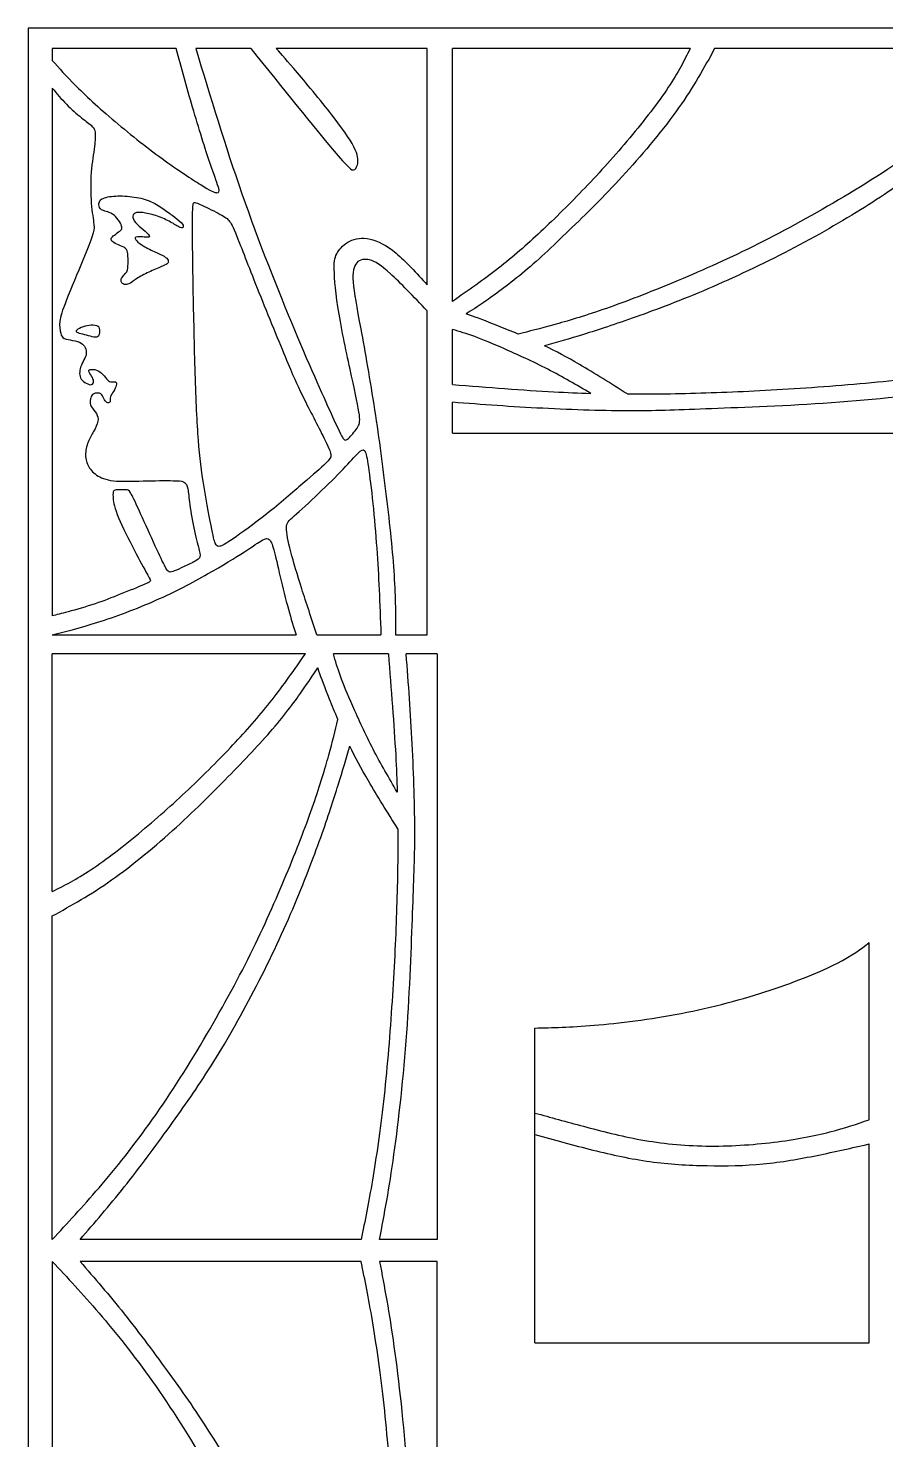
# Model space of a CAD drawing. Extents: x 0 to 80.9, y -7.4 to 60.
# Drawn here: x 43.56 to 53.12, y 20.57 to 36.31 of the extents above; entities that cross this region are included whole.
import ezdxf

# ---------------------------------------------------------------- set-up
doc = ezdxf.new("R2010")
doc.units = 0
doc.header["$MEASUREMENT"] = 0
doc.layers.add('LAYER_1', color=7, linetype='CONTINUOUS')

msp = doc.modelspace()

# ---------------------------------------------------------------- linework, layer by layer
at = {"layer": 'LAYER_1'}
msp.add_lwpolyline([(43.556, 0), (80.924, 0), (80.924, 36.314), (43.556, 36.314), (43.556, 0)], close=True, dxfattribs=at)
for points, knots in [([(45.204, 36.087), (45.204, 36.087), (43.824, 36.087), (43.824, 36.087), (43.824, 36.087), (43.824, 36.087), (43.824, 35.955), (43.824, 35.955)], [0, 0, 0, 0, 0.333333, 0.333333, 0.333333, 0.333333, 1, 1, 1, 1]), ([(43.824, 35.955), (43.899, 35.869), (43.974, 35.783), (44.094, 35.665), (44.094, 35.665), (44.213, 35.547), (44.376, 35.396), (44.558, 35.244), (44.558, 35.244), (44.74, 35.091), (44.941, 34.936), (45.113, 34.813), (45.113, 34.813), (45.286, 34.69), (45.43, 34.598), (45.518, 34.545), (45.518, 34.545), (45.606, 34.493), (45.637, 34.48), (45.658, 34.479), (45.658, 34.479), (45.679, 34.478), (45.689, 34.489), (45.679, 34.531), (45.679, 34.531), (45.668, 34.572), (45.637, 34.646), (45.584, 34.804), (45.584, 34.804), (45.53, 34.961), (45.455, 35.204), (45.388, 35.432), (45.388, 35.432), (45.321, 35.66), (45.263, 35.873), (45.204, 36.087)], [0, 0, 0, 0, 0.1, 0.1, 0.1, 0.1, 0.2, 0.2, 0.2, 0.2, 0.3, 0.3, 0.3, 0.3, 0.4, 0.4, 0.4, 0.4, 0.5, 0.5, 0.5, 0.5, 0.6, 0.6, 0.6, 0.6, 0.7, 0.7, 0.7, 0.7, 0.8, 0.8, 0.8, 0.8, 1, 1, 1, 1]), ([(45.424, 36.087), (45.587, 35.547), (45.75, 35.007), (45.938, 34.468), (45.938, 34.468), (46.126, 33.928), (46.34, 33.389), (46.524, 32.949), (46.524, 32.949), (46.708, 32.508), (46.863, 32.167), (46.949, 31.978), (46.949, 31.978), (47.036, 31.789), (47.055, 31.751), (47.071, 31.732), (47.071, 31.732), (47.086, 31.714), (47.099, 31.714), (47.126, 31.739), (47.126, 31.739), (47.153, 31.764), (47.195, 31.814), (47.221, 31.853), (47.221, 31.853), (47.247, 31.891), (47.258, 31.919), (47.247, 32.002), (47.247, 32.002), (47.237, 32.086), (47.206, 32.226), (47.161, 32.431), (47.161, 32.431), (47.116, 32.636), (47.057, 32.906), (47.021, 33.126), (47.021, 33.126), (46.984, 33.347), (46.969, 33.518), (46.967, 33.624), (46.967, 33.624), (46.965, 33.73), (46.976, 33.769), (47.004, 33.814), (47.004, 33.814), (47.032, 33.859), (47.078, 33.91), (47.14, 33.94), (47.14, 33.94), (47.201, 33.97), (47.279, 33.981), (47.366, 33.962), (47.366, 33.962), (47.452, 33.943), (47.549, 33.895), (47.656, 33.805), (47.656, 33.805), (47.764, 33.715), (47.883, 33.583), (48.002, 33.452)], [0, 0, 0, 0, 0.0625, 0.0625, 0.0625, 0.0625, 0.125, 0.125, 0.125, 0.125, 0.1875, 0.1875, 0.1875, 0.1875, 0.25, 0.25, 0.25, 0.25, 0.3125, 0.3125, 0.3125, 0.3125, 0.375, 0.375, 0.375, 0.375, 0.4375, 0.4375, 0.4375, 0.4375, 0.5, 0.5, 0.5, 0.5, 0.5625, 0.5625, 0.5625, 0.5625, 0.625, 0.625, 0.625, 0.625, 0.6875, 0.6875, 0.6875, 0.6875, 0.75, 0.75, 0.75, 0.75, 0.8125, 0.8125, 0.8125, 0.8125, 0.875, 0.875, 0.875, 0.875, 1, 1, 1, 1]), ([(46.039, 36.087), (46.396, 35.641), (46.754, 35.196), (46.945, 34.968), (46.945, 34.968), (47.137, 34.74), (47.162, 34.729), (47.182, 34.733), (47.182, 34.733), (47.201, 34.738), (47.216, 34.757), (47.225, 34.791), (47.225, 34.791), (47.235, 34.825), (47.239, 34.876), (47.202, 34.958), (47.202, 34.958), (47.166, 35.041), (47.088, 35.156), (46.965, 35.316), (46.965, 35.316), (46.842, 35.476), (46.672, 35.681), (46.557, 35.817), (46.557, 35.817), (46.442, 35.953), (46.382, 36.02), (46.321, 36.087)], [0, 0, 0, 0, 0.125, 0.125, 0.125, 0.125, 0.25, 0.25, 0.25, 0.25, 0.375, 0.375, 0.375, 0.375, 0.5, 0.5, 0.5, 0.5, 0.625, 0.625, 0.625, 0.625, 0.75, 0.75, 0.75, 0.75, 1, 1, 1, 1]), ([(48.002, 33.452), (48.002, 33.452), (48.002, 36.087), (48.002, 36.087), (48.002, 36.087), (48.002, 36.087), (46.321, 36.087), (46.321, 36.087)], [0, 0, 0, 0, 0.333333, 0.333333, 0.333333, 0.333333, 1, 1, 1, 1]), ([(50.935, 36.087), (50.869, 35.954), (50.803, 35.822), (50.691, 35.655), (50.691, 35.655), (50.58, 35.487), (50.423, 35.285), (50.261, 35.091), (50.261, 35.091), (50.098, 34.896), (49.931, 34.71), (49.764, 34.535), (49.764, 34.535), (49.596, 34.359), (49.429, 34.194), (49.27, 34.045), (49.27, 34.045), (49.111, 33.896), (48.96, 33.764), (48.797, 33.637), (48.797, 33.637), (48.634, 33.51), (48.46, 33.388), (48.285, 33.266)], [0, 0, 0, 0, 0.142857, 0.142857, 0.142857, 0.142857, 0.285714, 0.285714, 0.285714, 0.285714, 0.428571, 0.428571, 0.428571, 0.428571, 0.571429, 0.571429, 0.571429, 0.571429, 0.714286, 0.714286, 0.714286, 0.714286, 1, 1, 1, 1]), ([(51.208, 36.087), (51.09, 35.874), (50.973, 35.661), (50.806, 35.425), (50.806, 35.425), (50.64, 35.19), (50.425, 34.931), (50.217, 34.703), (50.217, 34.703), (50.01, 34.475), (49.809, 34.276), (49.621, 34.094), (49.621, 34.094), (49.433, 33.911), (49.257, 33.743), (49.092, 33.604), (49.092, 33.604), (48.927, 33.464), (48.772, 33.353), (48.665, 33.278), (48.665, 33.278), (48.557, 33.203), (48.498, 33.165), (48.438, 33.127)], [0, 0, 0, 0, 0.142857, 0.142857, 0.142857, 0.142857, 0.285714, 0.285714, 0.285714, 0.285714, 0.428571, 0.428571, 0.428571, 0.428571, 0.571429, 0.571429, 0.571429, 0.571429, 0.714286, 0.714286, 0.714286, 0.714286, 1, 1, 1, 1]), ([(54.816, 36.087), (54.636, 35.919), (54.456, 35.752), (54.239, 35.566), (54.239, 35.566), (54.022, 35.38), (53.768, 35.175), (53.476, 34.969), (53.476, 34.969), (53.184, 34.762), (52.853, 34.553), (52.528, 34.363), (52.528, 34.363), (52.204, 34.173), (51.886, 34.002), (51.578, 33.851), (51.578, 33.851), (51.27, 33.7), (50.973, 33.57), (50.699, 33.457), (50.699, 33.457), (50.425, 33.344), (50.175, 33.249), (49.96, 33.175), (49.96, 33.175), (49.745, 33.101), (49.565, 33.047), (49.414, 33.005), (49.414, 33.005), (49.263, 32.963), (49.14, 32.932), (49.017, 32.902)], [0, 0, 0, 0, 0.111111, 0.111111, 0.111111, 0.111111, 0.222222, 0.222222, 0.222222, 0.222222, 0.333333, 0.333333, 0.333333, 0.333333, 0.444444, 0.444444, 0.444444, 0.444444, 0.555556, 0.555556, 0.555556, 0.555556, 0.666667, 0.666667, 0.666667, 0.666667, 0.777778, 0.777778, 0.777778, 0.777778, 1, 1, 1, 1]), ([(54.816, 35.777), (54.63, 35.615), (54.444, 35.454), (54.231, 35.285), (54.231, 35.285), (54.018, 35.115), (53.779, 34.938), (53.555, 34.776), (53.555, 34.776), (53.332, 34.615), (53.126, 34.471), (52.879, 34.316), (52.879, 34.316), (52.632, 34.161), (52.345, 33.995), (52.043, 33.838), (52.043, 33.838), (51.741, 33.681), (51.425, 33.533), (51.131, 33.406), (51.131, 33.406), (50.836, 33.28), (50.563, 33.177), (50.332, 33.094), (50.332, 33.094), (50.1, 33.012), (49.91, 32.95), (49.747, 32.899), (49.747, 32.899), (49.584, 32.849), (49.448, 32.81), (49.312, 32.771)], [0, 0, 0, 0, 0.111111, 0.111111, 0.111111, 0.111111, 0.222222, 0.222222, 0.222222, 0.222222, 0.333333, 0.333333, 0.333333, 0.333333, 0.444444, 0.444444, 0.444444, 0.444444, 0.555556, 0.555556, 0.555556, 0.555556, 0.666667, 0.666667, 0.666667, 0.666667, 0.777778, 0.777778, 0.777778, 0.777778, 1, 1, 1, 1]), ([(43.824, 35.644), (43.875, 35.584), (43.925, 35.523), (43.981, 35.467), (43.981, 35.467), (44.037, 35.41), (44.097, 35.358), (44.149, 35.316), (44.149, 35.316), (44.2, 35.275), (44.242, 35.245), (44.266, 35.222), (44.266, 35.222), (44.291, 35.199), (44.298, 35.183), (44.301, 35.15), (44.301, 35.15), (44.305, 35.117), (44.303, 35.067), (44.294, 34.993), (44.294, 34.993), (44.285, 34.919), (44.267, 34.82), (44.258, 34.707), (44.258, 34.707), (44.25, 34.594), (44.251, 34.467), (44.259, 34.363), (44.259, 34.363), (44.267, 34.259), (44.282, 34.178), (44.287, 34.125), (44.287, 34.125), (44.292, 34.073), (44.288, 34.048), (44.269, 33.994), (44.269, 33.994), (44.251, 33.941), (44.219, 33.859), (44.164, 33.725), (44.164, 33.725), (44.109, 33.592), (44.032, 33.405), (43.983, 33.283), (43.983, 33.283), (43.934, 33.16), (43.914, 33.1), (43.908, 33.046), (43.908, 33.046), (43.902, 32.992), (43.909, 32.944), (43.918, 32.912), (43.918, 32.912), (43.926, 32.881), (43.935, 32.865), (43.958, 32.854), (43.958, 32.854), (43.98, 32.844), (44.016, 32.839), (44.051, 32.831), (44.051, 32.831), (44.087, 32.824), (44.123, 32.815), (44.146, 32.802), (44.146, 32.802), (44.17, 32.789), (44.181, 32.772), (44.19, 32.751), (44.19, 32.751), (44.199, 32.731), (44.205, 32.707), (44.203, 32.684), (44.203, 32.684), (44.201, 32.662), (44.191, 32.641), (44.177, 32.616), (44.177, 32.616), (44.164, 32.591), (44.149, 32.562), (44.14, 32.535), (44.14, 32.535), (44.131, 32.509), (44.129, 32.486), (44.129, 32.464), (44.129, 32.464), (44.13, 32.441), (44.133, 32.419), (44.146, 32.401), (44.146, 32.401), (44.158, 32.382), (44.18, 32.366), (44.202, 32.354), (44.202, 32.354), (44.224, 32.342), (44.246, 32.334), (44.261, 32.338), (44.261, 32.338), (44.276, 32.343), (44.285, 32.361), (44.284, 32.378), (44.284, 32.378), (44.284, 32.395), (44.274, 32.412), (44.262, 32.432), (44.262, 32.432), (44.249, 32.453), (44.233, 32.477), (44.231, 32.491), (44.231, 32.491), (44.229, 32.505), (44.241, 32.509), (44.261, 32.509), (44.261, 32.509), (44.281, 32.509), (44.311, 32.505), (44.336, 32.492), (44.336, 32.492), (44.362, 32.479), (44.384, 32.457), (44.402, 32.435), (44.402, 32.435), (44.421, 32.413), (44.435, 32.391), (44.451, 32.38), (44.451, 32.38), (44.467, 32.368), (44.483, 32.367), (44.498, 32.369), (44.498, 32.369), (44.513, 32.37), (44.525, 32.374), (44.532, 32.369), (44.532, 32.369), (44.54, 32.364), (44.542, 32.349), (44.537, 32.329), (44.537, 32.329), (44.532, 32.31), (44.521, 32.285), (44.507, 32.263), (44.507, 32.263), (44.494, 32.241), (44.478, 32.222), (44.472, 32.203), (44.472, 32.203), (44.467, 32.184), (44.471, 32.165), (44.468, 32.152), (44.468, 32.152), (44.464, 32.139), (44.454, 32.132), (44.442, 32.135), (44.442, 32.135), (44.43, 32.138), (44.416, 32.152), (44.406, 32.17), (44.406, 32.17), (44.397, 32.188), (44.39, 32.211), (44.376, 32.226), (44.376, 32.226), (44.361, 32.241), (44.338, 32.247), (44.317, 32.245), (44.317, 32.245), (44.295, 32.243), (44.275, 32.232), (44.264, 32.218), (44.264, 32.218), (44.252, 32.203), (44.249, 32.184), (44.248, 32.163), (44.248, 32.163), (44.246, 32.142), (44.246, 32.119), (44.259, 32.094), (44.259, 32.094), (44.272, 32.069), (44.298, 32.042), (44.315, 32.015), (44.315, 32.015), (44.332, 31.989), (44.339, 31.962), (44.333, 31.929), (44.333, 31.929), (44.326, 31.896), (44.307, 31.855), (44.285, 31.817), (44.285, 31.817), (44.264, 31.778), (44.241, 31.743), (44.223, 31.698), (44.223, 31.698), (44.206, 31.654), (44.195, 31.601), (44.195, 31.553), (44.195, 31.553), (44.196, 31.504), (44.208, 31.462), (44.231, 31.422), (44.231, 31.422), (44.254, 31.383), (44.288, 31.348), (44.335, 31.319), (44.335, 31.319), (44.383, 31.291), (44.445, 31.27), (44.538, 31.263), (44.538, 31.263), (44.632, 31.256), (44.757, 31.262), (44.882, 31.265), (44.882, 31.265), (45.006, 31.268), (45.13, 31.268), (45.199, 31.266), (45.199, 31.266), (45.269, 31.264), (45.284, 31.26), (45.299, 31.248), (45.299, 31.248), (45.314, 31.236), (45.327, 31.216), (45.335, 31.177), (45.335, 31.177), (45.343, 31.138), (45.345, 31.081), (45.356, 30.996), (45.356, 30.996), (45.368, 30.912), (45.389, 30.8), (45.41, 30.706), (45.41, 30.706), (45.431, 30.611), (45.452, 30.535), (45.462, 30.488), (45.462, 30.488), (45.473, 30.44), (45.473, 30.421), (45.466, 30.408), (45.466, 30.408), (45.459, 30.394), (45.445, 30.386), (45.415, 30.369), (45.415, 30.369), (45.384, 30.353), (45.336, 30.329), (45.293, 30.309), (45.293, 30.309), (45.25, 30.288), (45.212, 30.272), (45.185, 30.261), (45.185, 30.261), (45.159, 30.25), (45.143, 30.244), (45.128, 30.25), (45.128, 30.25), (45.114, 30.256), (45.1, 30.273), (45.073, 30.325), (45.073, 30.325), (45.046, 30.377), (45.005, 30.465), (44.953, 30.58), (44.953, 30.58), (44.901, 30.694), (44.837, 30.835), (44.791, 30.937), (44.791, 30.937), (44.745, 31.038), (44.716, 31.1), (44.697, 31.131), (44.697, 31.131), (44.677, 31.163), (44.665, 31.164), (44.641, 31.165), (44.641, 31.165), (44.616, 31.166), (44.578, 31.167), (44.553, 31.166), (44.553, 31.166), (44.528, 31.165), (44.516, 31.161), (44.508, 31.151), (44.508, 31.151), (44.501, 31.141), (44.499, 31.123), (44.501, 31.085), (44.501, 31.085), (44.503, 31.046), (44.509, 30.988), (44.547, 30.891), (44.547, 30.891), (44.584, 30.794), (44.652, 30.66), (44.714, 30.539), (44.714, 30.539), (44.776, 30.419), (44.833, 30.313), (44.868, 30.251), (44.868, 30.251), (44.903, 30.188), (44.916, 30.168), (44.917, 30.154), (44.917, 30.154), (44.918, 30.141), (44.907, 30.134), (44.847, 30.108), (44.847, 30.108), (44.787, 30.082), (44.678, 30.038), (44.582, 30), (44.582, 30), (44.486, 29.961), (44.404, 29.928), (44.303, 29.894), (44.303, 29.894), (44.203, 29.861), (44.085, 29.827), (44.002, 29.805), (44.002, 29.805), (43.919, 29.782), (43.872, 29.771), (43.824, 29.759)], [0, 0, 0, 0, 0.012195, 0.012195, 0.012195, 0.012195, 0.02439, 0.02439, 0.02439, 0.02439, 0.036585, 0.036585, 0.036585, 0.036585, 0.04878, 0.04878, 0.04878, 0.04878, 0.060976, 0.060976, 0.060976, 0.060976, 0.073171, 0.073171, 0.073171, 0.073171, 0.085366, 0.085366, 0.085366, 0.085366, 0.097561, 0.097561, 0.097561, 0.097561, 0.109756, 0.109756, 0.109756, 0.109756, 0.121951, 0.121951, 0.121951, 0.121951, 0.134146, 0.134146, 0.134146, 0.134146, 0.146341, 0.146341, 0.146341, 0.146341, 0.158537, 0.158537, 0.158537, 0.158537, 0.170732, 0.170732, 0.170732, 0.170732, 0.182927, 0.182927, 0.182927, 0.182927, 0.195122, 0.195122, 0.195122, 0.195122, 0.207317, 0.207317, 0.207317, 0.207317, 0.219512, 0.219512, 0.219512, 0.219512, 0.231707, 0.231707, 0.231707, 0.231707, 0.243902, 0.243902, 0.243902, 0.243902, 0.256098, 0.256098, 0.256098, 0.256098, 0.268293, 0.268293, 0.268293, 0.268293, 0.280488, 0.280488, 0.280488, 0.280488, 0.292683, 0.292683, 0.292683, 0.292683, 0.304878, 0.304878, 0.304878, 0.304878, 0.317073, 0.317073, 0.317073, 0.317073, 0.329268, 0.329268, 0.329268, 0.329268, 0.341463, 0.341463, 0.341463, 0.341463, 0.353659, 0.353659, 0.353659, 0.353659, 0.365854, 0.365854, 0.365854, 0.365854, 0.378049, 0.378049, 0.378049, 0.378049, 0.390244, 0.390244, 0.390244, 0.390244, 0.402439, 0.402439, 0.402439, 0.402439, 0.414634, 0.414634, 0.414634, 0.414634, 0.426829, 0.426829, 0.426829, 0.426829, 0.439024, 0.439024, 0.439024, 0.439024, 0.45122, 0.45122, 0.45122, 0.45122, 0.463415, 0.463415, 0.463415, 0.463415, 0.47561, 0.47561, 0.47561, 0.47561, 0.487805, 0.487805, 0.487805, 0.487805, 0.5, 0.5, 0.5, 0.5, 0.512195, 0.512195, 0.512195, 0.512195, 0.52439, 0.52439, 0.52439, 0.52439, 0.536585, 0.536585, 0.536585, 0.536585, 0.54878, 0.54878, 0.54878, 0.54878, 0.560976, 0.560976, 0.560976, 0.560976, 0.573171, 0.573171, 0.573171, 0.573171, 0.585366, 0.585366, 0.585366, 0.585366, 0.597561, 0.597561, 0.597561, 0.597561, 0.609756, 0.609756, 0.609756, 0.609756, 0.621951, 0.621951, 0.621951, 0.621951, 0.634146, 0.634146, 0.634146, 0.634146, 0.646341, 0.646341, 0.646341, 0.646341, 0.658537, 0.658537, 0.658537, 0.658537, 0.670732, 0.670732, 0.670732, 0.670732, 0.682927, 0.682927, 0.682927, 0.682927, 0.695122, 0.695122, 0.695122, 0.695122, 0.707317, 0.707317, 0.707317, 0.707317, 0.719512, 0.719512, 0.719512, 0.719512, 0.731707, 0.731707, 0.731707, 0.731707, 0.743902, 0.743902, 0.743902, 0.743902, 0.756098, 0.756098, 0.756098, 0.756098, 0.768293, 0.768293, 0.768293, 0.768293, 0.780488, 0.780488, 0.780488, 0.780488, 0.792683, 0.792683, 0.792683, 0.792683, 0.804878, 0.804878, 0.804878, 0.804878, 0.817073, 0.817073, 0.817073, 0.817073, 0.829268, 0.829268, 0.829268, 0.829268, 0.841463, 0.841463, 0.841463, 0.841463, 0.853659, 0.853659, 0.853659, 0.853659, 0.865854, 0.865854, 0.865854, 0.865854, 0.878049, 0.878049, 0.878049, 0.878049, 0.890244, 0.890244, 0.890244, 0.890244, 0.902439, 0.902439, 0.902439, 0.902439, 0.914634, 0.914634, 0.914634, 0.914634, 0.926829, 0.926829, 0.926829, 0.926829, 0.939024, 0.939024, 0.939024, 0.939024, 0.95122, 0.95122, 0.95122, 0.95122, 0.963415, 0.963415, 0.963415, 0.963415, 0.97561, 0.97561, 0.97561, 0.97561, 1, 1, 1, 1]), ([(45.071, 34.292), (45.029, 34.323), (44.981, 34.354), (44.926, 34.379), (44.926, 34.379), (44.87, 34.404), (44.806, 34.421), (44.737, 34.431), (44.737, 34.431), (44.669, 34.442), (44.596, 34.445), (44.531, 34.442), (44.531, 34.442), (44.467, 34.439), (44.41, 34.428), (44.378, 34.41), (44.378, 34.41), (44.347, 34.392), (44.342, 34.365), (44.344, 34.344), (44.344, 34.344), (44.345, 34.323), (44.354, 34.306), (44.365, 34.295), (44.365, 34.295), (44.376, 34.285), (44.39, 34.281), (44.409, 34.275), (44.409, 34.275), (44.429, 34.27), (44.453, 34.264), (44.477, 34.251), (44.477, 34.251), (44.502, 34.238), (44.525, 34.219), (44.545, 34.196), (44.545, 34.196), (44.565, 34.172), (44.582, 34.145), (44.591, 34.123), (44.591, 34.123), (44.6, 34.101), (44.601, 34.085), (44.599, 34.075), (44.599, 34.075), (44.597, 34.065), (44.591, 34.063), (44.576, 34.052), (44.576, 34.052), (44.561, 34.041), (44.535, 34.021), (44.517, 34.007), (44.517, 34.007), (44.498, 33.993), (44.487, 33.983), (44.482, 33.973), (44.482, 33.973), (44.477, 33.963), (44.479, 33.952), (44.488, 33.94), (44.488, 33.94), (44.498, 33.929), (44.516, 33.917), (44.542, 33.905), (44.542, 33.905), (44.567, 33.893), (44.599, 33.882), (44.62, 33.871), (44.62, 33.871), (44.641, 33.861), (44.651, 33.851), (44.657, 33.832), (44.657, 33.832), (44.664, 33.813), (44.668, 33.783), (44.669, 33.746), (44.669, 33.746), (44.67, 33.709), (44.668, 33.664), (44.665, 33.637), (44.665, 33.637), (44.662, 33.61), (44.657, 33.602), (44.647, 33.589), (44.647, 33.589), (44.636, 33.576), (44.621, 33.56), (44.61, 33.546), (44.61, 33.546), (44.598, 33.531), (44.591, 33.518), (44.59, 33.506), (44.59, 33.506), (44.589, 33.494), (44.593, 33.483), (44.601, 33.473), (44.601, 33.473), (44.609, 33.464), (44.621, 33.456), (44.637, 33.455), (44.637, 33.455), (44.653, 33.454), (44.673, 33.459), (44.695, 33.472), (44.695, 33.472), (44.717, 33.485), (44.741, 33.506), (44.779, 33.529), (44.779, 33.529), (44.816, 33.552), (44.868, 33.578), (44.919, 33.602), (44.919, 33.602), (44.97, 33.625), (45.021, 33.646), (45.054, 33.661), (45.054, 33.661), (45.088, 33.675), (45.103, 33.683), (45.111, 33.692), (45.111, 33.692), (45.119, 33.702), (45.12, 33.714), (45.114, 33.727), (45.114, 33.727), (45.109, 33.74), (45.096, 33.754), (45.07, 33.77), (45.07, 33.77), (45.045, 33.785), (45.006, 33.802), (44.96, 33.823), (44.96, 33.823), (44.914, 33.844), (44.861, 33.87), (44.824, 33.894), (44.824, 33.894), (44.786, 33.917), (44.766, 33.939), (44.755, 33.953), (44.755, 33.953), (44.745, 33.966), (44.746, 33.971), (44.749, 33.976), (44.749, 33.976), (44.752, 33.981), (44.758, 33.986), (44.776, 33.987), (44.776, 33.987), (44.794, 33.988), (44.824, 33.986), (44.848, 33.984), (44.848, 33.984), (44.872, 33.983), (44.89, 33.982), (44.899, 33.984), (44.899, 33.984), (44.908, 33.987), (44.909, 33.992), (44.903, 34.003), (44.903, 34.003), (44.896, 34.013), (44.883, 34.029), (44.858, 34.05), (44.858, 34.05), (44.834, 34.072), (44.797, 34.1), (44.77, 34.127), (44.77, 34.127), (44.744, 34.154), (44.727, 34.181), (44.723, 34.203), (44.723, 34.203), (44.72, 34.225), (44.729, 34.242), (44.747, 34.251), (44.747, 34.251), (44.765, 34.261), (44.792, 34.262), (44.832, 34.257), (44.832, 34.257), (44.872, 34.252), (44.926, 34.241), (44.978, 34.224), (44.978, 34.224), (45.031, 34.207), (45.081, 34.184), (45.126, 34.161), (45.126, 34.161), (45.171, 34.137), (45.209, 34.112), (45.235, 34.099), (45.235, 34.099), (45.26, 34.086), (45.271, 34.086), (45.278, 34.091), (45.278, 34.091), (45.286, 34.097), (45.289, 34.109), (45.274, 34.129), (45.274, 34.129), (45.259, 34.149), (45.225, 34.178), (45.189, 34.206), (45.189, 34.206), (45.153, 34.234), (45.114, 34.262), (45.071, 34.292)], [0, 0, 0, 0, 0.018868, 0.018868, 0.018868, 0.018868, 0.037736, 0.037736, 0.037736, 0.037736, 0.056604, 0.056604, 0.056604, 0.056604, 0.075472, 0.075472, 0.075472, 0.075472, 0.09434, 0.09434, 0.09434, 0.09434, 0.113208, 0.113208, 0.113208, 0.113208, 0.132075, 0.132075, 0.132075, 0.132075, 0.150943, 0.150943, 0.150943, 0.150943, 0.169811, 0.169811, 0.169811, 0.169811, 0.188679, 0.188679, 0.188679, 0.188679, 0.207547, 0.207547, 0.207547, 0.207547, 0.226415, 0.226415, 0.226415, 0.226415, 0.245283, 0.245283, 0.245283, 0.245283, 0.264151, 0.264151, 0.264151, 0.264151, 0.283019, 0.283019, 0.283019, 0.283019, 0.301887, 0.301887, 0.301887, 0.301887, 0.320755, 0.320755, 0.320755, 0.320755, 0.339623, 0.339623, 0.339623, 0.339623, 0.358491, 0.358491, 0.358491, 0.358491, 0.377358, 0.377358, 0.377358, 0.377358, 0.396226, 0.396226, 0.396226, 0.396226, 0.415094, 0.415094, 0.415094, 0.415094, 0.433962, 0.433962, 0.433962, 0.433962, 0.45283, 0.45283, 0.45283, 0.45283, 0.471698, 0.471698, 0.471698, 0.471698, 0.490566, 0.490566, 0.490566, 0.490566, 0.509434, 0.509434, 0.509434, 0.509434, 0.528302, 0.528302, 0.528302, 0.528302, 0.54717, 0.54717, 0.54717, 0.54717, 0.566038, 0.566038, 0.566038, 0.566038, 0.584906, 0.584906, 0.584906, 0.584906, 0.603774, 0.603774, 0.603774, 0.603774, 0.622642, 0.622642, 0.622642, 0.622642, 0.641509, 0.641509, 0.641509, 0.641509, 0.660377, 0.660377, 0.660377, 0.660377, 0.679245, 0.679245, 0.679245, 0.679245, 0.698113, 0.698113, 0.698113, 0.698113, 0.716981, 0.716981, 0.716981, 0.716981, 0.735849, 0.735849, 0.735849, 0.735849, 0.754717, 0.754717, 0.754717, 0.754717, 0.773585, 0.773585, 0.773585, 0.773585, 0.792453, 0.792453, 0.792453, 0.792453, 0.811321, 0.811321, 0.811321, 0.811321, 0.830189, 0.830189, 0.830189, 0.830189, 0.849057, 0.849057, 0.849057, 0.849057, 0.867925, 0.867925, 0.867925, 0.867925, 0.886792, 0.886792, 0.886792, 0.886792, 0.90566, 0.90566, 0.90566, 0.90566, 0.924528, 0.924528, 0.924528, 0.924528, 0.943396, 0.943396, 0.943396, 0.943396, 0.962264, 0.962264, 0.962264, 0.962264, 1, 1, 1, 1]), ([(46.451, 32.576), (46.372, 32.764), (46.252, 33.057), (46.147, 33.317), (46.147, 33.317), (46.043, 33.578), (45.956, 33.806), (45.901, 33.943), (45.901, 33.943), (45.846, 34.081), (45.824, 34.128), (45.8, 34.159), (45.8, 34.159), (45.777, 34.191), (45.752, 34.208), (45.696, 34.238), (45.696, 34.238), (45.64, 34.268), (45.553, 34.311), (45.5, 34.336), (45.5, 34.336), (45.446, 34.361), (45.426, 34.368), (45.412, 34.37), (45.412, 34.37), (45.398, 34.372), (45.39, 34.369), (45.387, 34.236), (45.387, 34.236), (45.385, 34.104), (45.388, 33.841), (45.393, 33.536), (45.393, 33.536), (45.398, 33.23), (45.406, 32.882), (45.414, 32.575), (45.414, 32.575), (45.423, 32.268), (45.434, 32.003), (45.447, 31.795), (45.447, 31.795), (45.461, 31.587), (45.478, 31.436), (45.505, 31.262), (45.505, 31.262), (45.532, 31.088), (45.57, 30.89), (45.594, 30.768), (45.594, 30.768), (45.618, 30.645), (45.628, 30.598), (45.64, 30.57), (45.64, 30.57), (45.652, 30.541), (45.666, 30.53), (45.691, 30.535), (45.691, 30.535), (45.715, 30.539), (45.751, 30.558), (45.84, 30.619), (45.84, 30.619), (45.929, 30.68), (46.073, 30.784), (46.216, 30.897), (46.216, 30.897), (46.359, 31.011), (46.503, 31.136), (46.618, 31.236), (46.618, 31.236), (46.734, 31.336), (46.821, 31.411), (46.871, 31.458), (46.871, 31.458), (46.92, 31.506), (46.93, 31.526), (46.93, 31.552), (46.93, 31.552), (46.929, 31.578), (46.918, 31.611), (46.862, 31.724), (46.862, 31.724), (46.806, 31.836), (46.705, 32.03), (46.636, 32.168), (46.636, 32.168), (46.567, 32.306), (46.53, 32.389), (46.451, 32.576)], [0, 0, 0, 0, 0.043478, 0.043478, 0.043478, 0.043478, 0.086957, 0.086957, 0.086957, 0.086957, 0.130435, 0.130435, 0.130435, 0.130435, 0.173913, 0.173913, 0.173913, 0.173913, 0.217391, 0.217391, 0.217391, 0.217391, 0.26087, 0.26087, 0.26087, 0.26087, 0.304348, 0.304348, 0.304348, 0.304348, 0.347826, 0.347826, 0.347826, 0.347826, 0.391304, 0.391304, 0.391304, 0.391304, 0.434783, 0.434783, 0.434783, 0.434783, 0.478261, 0.478261, 0.478261, 0.478261, 0.521739, 0.521739, 0.521739, 0.521739, 0.565217, 0.565217, 0.565217, 0.565217, 0.608696, 0.608696, 0.608696, 0.608696, 0.652174, 0.652174, 0.652174, 0.652174, 0.695652, 0.695652, 0.695652, 0.695652, 0.73913, 0.73913, 0.73913, 0.73913, 0.782609, 0.782609, 0.782609, 0.782609, 0.826087, 0.826087, 0.826087, 0.826087, 0.869565, 0.869565, 0.869565, 0.869565, 0.913043, 0.913043, 0.913043, 0.913043, 1, 1, 1, 1]), ([(48.002, 33.163), (47.852, 33.32), (47.701, 33.477), (47.594, 33.575), (47.594, 33.575), (47.486, 33.673), (47.421, 33.713), (47.362, 33.729), (47.362, 33.729), (47.304, 33.744), (47.252, 33.736), (47.218, 33.698), (47.218, 33.698), (47.185, 33.661), (47.17, 33.594), (47.178, 33.48), (47.178, 33.48), (47.187, 33.366), (47.218, 33.205), (47.263, 32.959), (47.263, 32.959), (47.308, 32.713), (47.367, 32.383), (47.417, 32.057), (47.417, 32.057), (47.467, 31.73), (47.509, 31.408), (47.547, 31.092), (47.547, 31.092), (47.584, 30.777), (47.618, 30.467), (47.634, 30.211), (47.634, 30.211), (47.651, 29.955), (47.651, 29.752), (47.651, 29.549)], [0, 0, 0, 0, 0.1, 0.1, 0.1, 0.1, 0.2, 0.2, 0.2, 0.2, 0.3, 0.3, 0.3, 0.3, 0.4, 0.4, 0.4, 0.4, 0.5, 0.5, 0.5, 0.5, 0.6, 0.6, 0.6, 0.6, 0.7, 0.7, 0.7, 0.7, 0.8, 0.8, 0.8, 0.8, 1, 1, 1, 1]), ([(47.651, 29.549), (47.651, 29.549), (48.002, 29.549), (48.002, 29.549), (48.002, 29.549), (48.002, 29.549), (48.002, 33.163), (48.002, 33.163)], [0, 0, 0, 0, 0.333333, 0.333333, 0.333333, 0.333333, 1, 1, 1, 1]), ([(49.017, 32.902), (48.937, 32.936), (48.86, 32.967), (48.79, 32.995), (48.79, 32.995), (48.657, 33.048), (48.555, 33.087), (48.476, 33.114), (48.476, 33.114), (48.463, 33.119), (48.45, 33.123), (48.438, 33.127)], [0, 0, 0, 0, 0.25, 0.25, 0.25, 0.25, 0.5, 0.5, 0.5, 0.5, 1, 1, 1, 1]), ([(44.169, 32.983), (44.199, 32.994), (44.227, 33), (44.257, 33.001), (44.257, 33.001), (44.286, 33.002), (44.317, 32.999), (44.335, 32.988), (44.335, 32.988), (44.352, 32.976), (44.356, 32.957), (44.355, 32.936), (44.355, 32.936), (44.354, 32.914), (44.348, 32.888), (44.332, 32.878), (44.332, 32.878), (44.317, 32.867), (44.292, 32.871), (44.266, 32.877), (44.266, 32.877), (44.239, 32.883), (44.21, 32.891), (44.182, 32.898), (44.182, 32.898), (44.153, 32.906), (44.125, 32.912), (44.108, 32.919), (44.108, 32.919), (44.091, 32.927), (44.084, 32.935), (44.097, 32.946), (44.097, 32.946), (44.109, 32.958), (44.14, 32.973), (44.169, 32.983)], [0, 0, 0, 0, 0.1, 0.1, 0.1, 0.1, 0.2, 0.2, 0.2, 0.2, 0.3, 0.3, 0.3, 0.3, 0.4, 0.4, 0.4, 0.4, 0.5, 0.5, 0.5, 0.5, 0.6, 0.6, 0.6, 0.6, 0.7, 0.7, 0.7, 0.7, 0.8, 0.8, 0.8, 0.8, 1, 1, 1, 1]), ([(49.826, 32.241), (49.67, 32.333), (49.514, 32.424), (49.348, 32.51), (49.348, 32.51), (49.182, 32.595), (49.006, 32.675), (48.867, 32.736), (48.867, 32.736), (48.727, 32.798), (48.624, 32.841), (48.533, 32.874), (48.533, 32.874), (48.442, 32.907), (48.364, 32.93), (48.285, 32.953)], [0, 0, 0, 0, 0.2, 0.2, 0.2, 0.2, 0.4, 0.4, 0.4, 0.4, 0.6, 0.6, 0.6, 0.6, 1, 1, 1, 1]), ([(50.235, 32.234), (50.05, 32.351), (49.865, 32.467), (49.701, 32.563), (49.701, 32.563), (49.563, 32.644), (49.439, 32.709), (49.312, 32.771)], [0, 0, 0, 0, 0.333333, 0.333333, 0.333333, 0.333333, 1, 1, 1, 1]), ([(50.235, 32.234), (50.268, 32.234), (50.3, 32.234), (50.333, 32.234), (50.333, 32.234), (50.622, 32.234), (50.914, 32.24), (51.227, 32.251), (51.227, 32.251), (51.54, 32.263), (51.875, 32.279), (52.226, 32.303), (52.226, 32.303), (52.577, 32.327), (52.945, 32.358), (53.277, 32.395), (53.277, 32.395), (53.608, 32.432), (53.904, 32.476), (54.154, 32.518), (54.154, 32.518), (54.405, 32.56), (54.61, 32.602), (54.816, 32.643)], [0, 0, 0, 0, 0.142857, 0.142857, 0.142857, 0.142857, 0.285714, 0.285714, 0.285714, 0.285714, 0.428571, 0.428571, 0.428571, 0.428571, 0.571429, 0.571429, 0.571429, 0.571429, 0.714286, 0.714286, 0.714286, 0.714286, 1, 1, 1, 1]), ([(48.285, 31.797), (48.285, 31.797), (54.816, 31.797), (54.816, 31.797), (54.816, 31.797), (54.816, 31.797), (54.816, 32.438), (54.816, 32.438)], [0, 0, 0, 0, 0.333333, 0.333333, 0.333333, 0.333333, 1, 1, 1, 1]), ([(54.816, 32.438), (54.534, 32.385), (54.252, 32.331), (53.868, 32.277), (53.868, 32.277), (53.484, 32.223), (52.999, 32.17), (52.511, 32.135), (52.511, 32.135), (52.023, 32.1), (51.534, 32.083), (51.174, 32.07), (51.174, 32.07), (50.814, 32.056), (50.585, 32.046), (50.291, 32.046), (50.291, 32.046), (49.996, 32.046), (49.637, 32.056), (49.292, 32.074), (49.292, 32.074), (48.946, 32.091), (48.616, 32.116), (48.285, 32.141)], [0, 0, 0, 0, 0.142857, 0.142857, 0.142857, 0.142857, 0.285714, 0.285714, 0.285714, 0.285714, 0.428571, 0.428571, 0.428571, 0.428571, 0.571429, 0.571429, 0.571429, 0.571429, 0.714286, 0.714286, 0.714286, 0.714286, 1, 1, 1, 1]), ([(48.285, 32.339), (48.68, 32.308), (49.075, 32.277), (49.416, 32.259), (49.416, 32.259), (49.56, 32.251), (49.696, 32.245), (49.826, 32.241)], [0, 0, 0, 0, 0.333333, 0.333333, 0.333333, 0.333333, 1, 1, 1, 1]), ([(46.773, 29.549), (46.714, 29.727), (46.656, 29.905), (46.605, 30.062), (46.605, 30.062), (46.555, 30.22), (46.513, 30.358), (46.483, 30.474), (46.483, 30.474), (46.453, 30.591), (46.434, 30.685), (46.435, 30.741), (46.435, 30.741), (46.436, 30.798), (46.457, 30.816), (46.521, 30.874), (46.521, 30.874), (46.585, 30.931), (46.691, 31.028), (46.793, 31.124), (46.793, 31.124), (46.894, 31.22), (46.99, 31.316), (47.065, 31.396), (47.065, 31.396), (47.141, 31.475), (47.195, 31.538), (47.233, 31.574), (47.233, 31.574), (47.27, 31.611), (47.291, 31.622), (47.307, 31.599), (47.307, 31.599), (47.323, 31.576), (47.333, 31.519), (47.348, 31.419), (47.348, 31.419), (47.362, 31.318), (47.381, 31.174), (47.398, 31.013), (47.398, 31.013), (47.415, 30.852), (47.429, 30.674), (47.441, 30.513), (47.441, 30.513), (47.452, 30.352), (47.461, 30.208), (47.468, 30.05), (47.468, 30.05), (47.475, 29.892), (47.482, 29.721), (47.488, 29.549)], [0, 0, 0, 0, 0.071429, 0.071429, 0.071429, 0.071429, 0.142857, 0.142857, 0.142857, 0.142857, 0.214286, 0.214286, 0.214286, 0.214286, 0.285714, 0.285714, 0.285714, 0.285714, 0.357143, 0.357143, 0.357143, 0.357143, 0.428571, 0.428571, 0.428571, 0.428571, 0.5, 0.5, 0.5, 0.5, 0.571429, 0.571429, 0.571429, 0.571429, 0.642857, 0.642857, 0.642857, 0.642857, 0.714286, 0.714286, 0.714286, 0.714286, 0.785714, 0.785714, 0.785714, 0.785714, 0.857143, 0.857143, 0.857143, 0.857143, 1, 1, 1, 1]), ([(43.824, 29.549), (43.979, 29.587), (44.133, 29.624), (44.33, 29.687), (44.33, 29.687), (44.527, 29.75), (44.765, 29.838), (44.98, 29.933), (44.98, 29.933), (45.196, 30.028), (45.388, 30.13), (45.556, 30.226), (45.556, 30.226), (45.723, 30.321), (45.865, 30.409), (45.965, 30.473), (45.965, 30.473), (46.066, 30.538), (46.124, 30.58), (46.164, 30.602), (46.164, 30.602), (46.204, 30.624), (46.225, 30.626), (46.243, 30.611), (46.243, 30.611), (46.26, 30.597), (46.275, 30.565), (46.294, 30.495), (46.294, 30.495), (46.313, 30.425), (46.336, 30.317), (46.364, 30.196), (46.364, 30.196), (46.392, 30.076), (46.426, 29.944), (46.456, 29.834), (46.456, 29.834), (46.486, 29.725), (46.513, 29.637), (46.541, 29.549)], [0, 0, 0, 0, 0.090909, 0.090909, 0.090909, 0.090909, 0.181818, 0.181818, 0.181818, 0.181818, 0.272727, 0.272727, 0.272727, 0.272727, 0.363636, 0.363636, 0.363636, 0.363636, 0.454545, 0.454545, 0.454545, 0.454545, 0.545455, 0.545455, 0.545455, 0.545455, 0.636364, 0.636364, 0.636364, 0.636364, 0.727273, 0.727273, 0.727273, 0.727273, 0.818182, 0.818182, 0.818182, 0.818182, 1, 1, 1, 1]), ([(43.824, 26.684), (43.956, 26.75), (44.088, 26.816), (44.256, 26.928), (44.256, 26.928), (44.423, 27.039), (44.626, 27.196), (44.82, 27.359), (44.82, 27.359), (45.014, 27.521), (45.2, 27.688), (45.376, 27.855), (45.376, 27.855), (45.551, 28.023), (45.717, 28.19), (45.866, 28.349), (45.866, 28.349), (46.014, 28.508), (46.147, 28.659), (46.274, 28.822), (46.274, 28.822), (46.401, 28.985), (46.523, 29.159), (46.645, 29.334)], [0, 0, 0, 0, 0.142857, 0.142857, 0.142857, 0.142857, 0.285714, 0.285714, 0.285714, 0.285714, 0.428571, 0.428571, 0.428571, 0.428571, 0.571429, 0.571429, 0.571429, 0.571429, 0.714286, 0.714286, 0.714286, 0.714286, 1, 1, 1, 1]), ([(47.669, 27.794), (47.578, 27.95), (47.486, 28.106), (47.401, 28.271), (47.401, 28.271), (47.315, 28.437), (47.235, 28.613), (47.174, 28.752), (47.174, 28.752), (47.113, 28.892), (47.069, 28.995), (47.036, 29.086), (47.036, 29.086), (47.003, 29.177), (46.98, 29.255), (46.958, 29.334)], [0, 0, 0, 0, 0.2, 0.2, 0.2, 0.2, 0.4, 0.4, 0.4, 0.4, 0.6, 0.6, 0.6, 0.6, 1, 1, 1, 1]), ([(48.114, 29.334), (48.114, 29.334), (48.114, 22.803), (48.114, 22.803), (48.114, 22.803), (48.114, 22.803), (47.472, 22.803), (47.472, 22.803)], [0, 0, 0, 0, 0.333333, 0.333333, 0.333333, 0.333333, 1, 1, 1, 1]), ([(47.472, 22.803), (47.526, 23.085), (47.58, 23.367), (47.633, 23.751), (47.633, 23.751), (47.687, 24.135), (47.741, 24.621), (47.776, 25.108), (47.776, 25.108), (47.811, 25.596), (47.828, 26.086), (47.841, 26.445), (47.841, 26.445), (47.854, 26.805), (47.865, 27.034), (47.865, 27.328), (47.865, 27.328), (47.865, 27.623), (47.854, 27.982), (47.837, 28.328), (47.837, 28.328), (47.819, 28.673), (47.794, 29.003), (47.77, 29.334)], [0, 0, 0, 0, 0.142857, 0.142857, 0.142857, 0.142857, 0.285714, 0.285714, 0.285714, 0.285714, 0.428571, 0.428571, 0.428571, 0.428571, 0.571429, 0.571429, 0.571429, 0.571429, 0.714286, 0.714286, 0.714286, 0.714286, 1, 1, 1, 1]), ([(47.571, 29.334), (47.602, 28.939), (47.633, 28.545), (47.652, 28.204), (47.652, 28.204), (47.66, 28.059), (47.665, 27.923), (47.669, 27.794)], [0, 0, 0, 0, 0.333333, 0.333333, 0.333333, 0.333333, 1, 1, 1, 1]), ([(43.824, 26.411), (44.037, 26.529), (44.25, 26.647), (44.485, 26.813), (44.485, 26.813), (44.721, 26.979), (44.979, 27.194), (45.207, 27.402), (45.207, 27.402), (45.436, 27.61), (45.634, 27.81), (45.817, 27.998), (45.817, 27.998), (46, 28.186), (46.167, 28.362), (46.307, 28.527), (46.307, 28.527), (46.446, 28.692), (46.558, 28.847), (46.633, 28.955), (46.633, 28.955), (46.708, 29.062), (46.746, 29.121), (46.784, 29.181)], [0, 0, 0, 0, 0.142857, 0.142857, 0.142857, 0.142857, 0.285714, 0.285714, 0.285714, 0.285714, 0.428571, 0.428571, 0.428571, 0.428571, 0.571429, 0.571429, 0.571429, 0.571429, 0.714286, 0.714286, 0.714286, 0.714286, 1, 1, 1, 1]), ([(47.008, 28.602), (46.975, 28.682), (46.943, 28.76), (46.916, 28.829), (46.916, 28.829), (46.863, 28.962), (46.823, 29.064), (46.796, 29.143), (46.796, 29.143), (46.792, 29.156), (46.788, 29.169), (46.784, 29.181)], [0, 0, 0, 0, 0.25, 0.25, 0.25, 0.25, 0.5, 0.5, 0.5, 0.5, 1, 1, 1, 1]), ([(43.824, 22.803), (43.991, 22.983), (44.159, 23.163), (44.345, 23.38), (44.345, 23.38), (44.531, 23.597), (44.735, 23.851), (44.942, 24.143), (44.942, 24.143), (45.149, 24.436), (45.357, 24.766), (45.547, 25.091), (45.547, 25.091), (45.737, 25.415), (45.909, 25.733), (46.06, 26.041), (46.06, 26.041), (46.211, 26.349), (46.341, 26.647), (46.453, 26.92), (46.453, 26.92), (46.566, 27.194), (46.661, 27.444), (46.736, 27.659), (46.736, 27.659), (46.81, 27.874), (46.864, 28.054), (46.906, 28.205), (46.906, 28.205), (46.948, 28.356), (46.978, 28.479), (47.008, 28.602)], [0, 0, 0, 0, 0.111111, 0.111111, 0.111111, 0.111111, 0.222222, 0.222222, 0.222222, 0.222222, 0.333333, 0.333333, 0.333333, 0.333333, 0.444444, 0.444444, 0.444444, 0.444444, 0.555556, 0.555556, 0.555556, 0.555556, 0.666667, 0.666667, 0.666667, 0.666667, 0.777778, 0.777778, 0.777778, 0.777778, 1, 1, 1, 1]), ([(44.134, 22.803), (44.295, 22.989), (44.456, 23.175), (44.626, 23.388), (44.626, 23.388), (44.795, 23.601), (44.973, 23.841), (45.134, 24.064), (45.134, 24.064), (45.295, 24.287), (45.44, 24.493), (45.595, 24.74), (45.595, 24.74), (45.75, 24.987), (45.915, 25.275), (46.072, 25.576), (46.072, 25.576), (46.229, 25.878), (46.378, 26.194), (46.504, 26.489), (46.504, 26.489), (46.63, 26.783), (46.733, 27.056), (46.816, 27.287), (46.816, 27.287), (46.899, 27.519), (46.961, 27.709), (47.011, 27.872), (47.011, 27.872), (47.062, 28.035), (47.101, 28.171), (47.14, 28.307)], [0, 0, 0, 0, 0.111111, 0.111111, 0.111111, 0.111111, 0.222222, 0.222222, 0.222222, 0.222222, 0.333333, 0.333333, 0.333333, 0.333333, 0.444444, 0.444444, 0.444444, 0.444444, 0.555556, 0.555556, 0.555556, 0.555556, 0.666667, 0.666667, 0.666667, 0.666667, 0.777778, 0.777778, 0.777778, 0.777778, 1, 1, 1, 1]), ([(47.676, 27.384), (47.56, 27.569), (47.443, 27.754), (47.348, 27.918), (47.348, 27.918), (47.267, 28.056), (47.201, 28.18), (47.14, 28.307)], [0, 0, 0, 0, 0.333333, 0.333333, 0.333333, 0.333333, 1, 1, 1, 1]), ([(47.676, 27.384), (47.677, 27.352), (47.677, 27.319), (47.677, 27.286), (47.677, 27.286), (47.677, 26.997), (47.67, 26.705), (47.659, 26.392), (47.659, 26.392), (47.648, 26.079), (47.631, 25.745), (47.607, 25.393), (47.607, 25.393), (47.584, 25.042), (47.553, 24.674), (47.516, 24.343), (47.516, 24.343), (47.478, 24.011), (47.435, 23.715), (47.393, 23.465), (47.393, 23.465), (47.35, 23.214), (47.309, 23.009), (47.268, 22.803)], [0, 0, 0, 0, 0.142857, 0.142857, 0.142857, 0.142857, 0.285714, 0.285714, 0.285714, 0.285714, 0.428571, 0.428571, 0.428571, 0.428571, 0.571429, 0.571429, 0.571429, 0.571429, 0.714286, 0.714286, 0.714286, 0.714286, 1, 1, 1, 1]), ([(49.205, 25.161), (49.4, 25.165), (49.594, 25.169), (49.866, 25.192), (49.866, 25.192), (50.138, 25.215), (50.488, 25.257), (50.834, 25.324), (50.834, 25.324), (51.18, 25.391), (51.523, 25.483), (51.826, 25.583), (51.826, 25.583), (52.129, 25.684), (52.393, 25.792), (52.57, 25.882), (52.57, 25.882), (52.747, 25.972), (52.838, 26.043), (52.929, 26.114)], [0, 0, 0, 0, 0.166667, 0.166667, 0.166667, 0.166667, 0.333333, 0.333333, 0.333333, 0.333333, 0.5, 0.5, 0.5, 0.5, 0.666667, 0.666667, 0.666667, 0.666667, 1, 1, 1, 1]), ([(49.205, 24.213), (49.379, 24.165), (49.553, 24.117), (49.747, 24.065), (49.747, 24.065), (49.942, 24.013), (50.157, 23.956), (50.386, 23.915), (50.386, 23.915), (50.615, 23.875), (50.858, 23.849), (51.111, 23.845), (51.111, 23.845), (51.364, 23.841), (51.627, 23.858), (51.866, 23.887), (51.866, 23.887), (52.104, 23.916), (52.318, 23.958), (52.491, 24.002), (52.491, 24.002), (52.664, 24.046), (52.796, 24.092), (52.929, 24.138)], [0, 0, 0, 0, 0.142857, 0.142857, 0.142857, 0.142857, 0.285714, 0.285714, 0.285714, 0.285714, 0.428571, 0.428571, 0.428571, 0.428571, 0.571429, 0.571429, 0.571429, 0.571429, 0.714286, 0.714286, 0.714286, 0.714286, 1, 1, 1, 1]), ([(49.205, 23.975), (49.421, 23.914), (49.636, 23.854), (49.85, 23.8), (49.85, 23.8), (50.063, 23.747), (50.274, 23.701), (50.487, 23.672), (50.487, 23.672), (50.699, 23.642), (50.912, 23.63), (51.123, 23.626), (51.123, 23.626), (51.335, 23.621), (51.544, 23.626), (51.749, 23.646), (51.749, 23.646), (51.954, 23.665), (52.154, 23.701), (52.35, 23.741), (52.35, 23.741), (52.546, 23.78), (52.738, 23.824), (52.929, 23.868)], [0, 0, 0, 0, 0.142857, 0.142857, 0.142857, 0.142857, 0.285714, 0.285714, 0.285714, 0.285714, 0.428571, 0.428571, 0.428571, 0.428571, 0.571429, 0.571429, 0.571429, 0.571429, 0.714286, 0.714286, 0.714286, 0.714286, 1, 1, 1, 1]), ([(43.824, 22.557), (43.991, 22.378), (44.159, 22.198), (44.345, 21.981), (44.345, 21.981), (44.531, 21.764), (44.735, 21.51), (44.942, 21.217), (44.942, 21.217), (45.149, 20.925), (45.357, 20.594), (45.547, 20.27), (45.547, 20.27), (45.737, 19.945), (45.909, 19.627), (46.06, 19.319), (46.06, 19.319), (46.211, 19.011), (46.341, 18.714), (46.453, 18.44), (46.453, 18.44), (46.566, 18.166), (46.661, 17.916), (46.736, 17.701), (46.736, 17.701), (46.81, 17.486), (46.864, 17.307), (46.906, 17.155), (46.906, 17.155), (46.948, 17.004), (46.978, 16.881), (47.008, 16.759)], [0, 0, 0, 0, 0.111111, 0.111111, 0.111111, 0.111111, 0.222222, 0.222222, 0.222222, 0.222222, 0.333333, 0.333333, 0.333333, 0.333333, 0.444444, 0.444444, 0.444444, 0.444444, 0.555556, 0.555556, 0.555556, 0.555556, 0.666667, 0.666667, 0.666667, 0.666667, 0.777778, 0.777778, 0.777778, 0.777778, 1, 1, 1, 1]), ([(44.134, 22.557), (44.295, 22.371), (44.456, 22.185), (44.626, 21.973), (44.626, 21.973), (44.795, 21.76), (44.973, 21.52), (45.134, 21.297), (45.134, 21.297), (45.295, 21.074), (45.44, 20.867), (45.595, 20.62), (45.595, 20.62), (45.75, 20.373), (45.915, 20.086), (46.072, 19.784), (46.072, 19.784), (46.229, 19.483), (46.378, 19.166), (46.504, 18.872), (46.504, 18.872), (46.63, 18.577), (46.733, 18.305), (46.816, 18.073), (46.816, 18.073), (46.899, 17.842), (46.961, 17.652), (47.011, 17.489), (47.011, 17.489), (47.062, 17.326), (47.101, 17.189), (47.14, 17.053)], [0, 0, 0, 0, 0.111111, 0.111111, 0.111111, 0.111111, 0.222222, 0.222222, 0.222222, 0.222222, 0.333333, 0.333333, 0.333333, 0.333333, 0.444444, 0.444444, 0.444444, 0.444444, 0.555556, 0.555556, 0.555556, 0.555556, 0.666667, 0.666667, 0.666667, 0.666667, 0.777778, 0.777778, 0.777778, 0.777778, 1, 1, 1, 1]), ([(47.676, 17.976), (47.677, 18.009), (47.677, 18.042), (47.677, 18.074), (47.677, 18.074), (47.677, 18.364), (47.67, 18.655), (47.659, 18.968), (47.659, 18.968), (47.648, 19.281), (47.631, 19.616), (47.607, 19.967), (47.607, 19.967), (47.584, 20.318), (47.553, 20.686), (47.516, 21.018), (47.516, 21.018), (47.478, 21.35), (47.435, 21.645), (47.393, 21.896), (47.393, 21.896), (47.35, 22.146), (47.309, 22.352), (47.268, 22.557)], [0, 0, 0, 0, 0.142857, 0.142857, 0.142857, 0.142857, 0.285714, 0.285714, 0.285714, 0.285714, 0.428571, 0.428571, 0.428571, 0.428571, 0.571429, 0.571429, 0.571429, 0.571429, 0.714286, 0.714286, 0.714286, 0.714286, 1, 1, 1, 1]), ([(48.114, 16.027), (48.114, 16.027), (48.114, 22.557), (48.114, 22.557), (48.114, 22.557), (48.114, 22.557), (47.472, 22.557), (47.472, 22.557)], [0, 0, 0, 0, 0.333333, 0.333333, 0.333333, 0.333333, 1, 1, 1, 1]), ([(47.472, 22.557), (47.526, 22.275), (47.58, 21.993), (47.633, 21.609), (47.633, 21.609), (47.687, 21.226), (47.741, 20.74), (47.776, 20.252), (47.776, 20.252), (47.811, 19.765), (47.828, 19.275), (47.841, 18.915), (47.841, 18.915), (47.854, 18.556), (47.865, 18.326), (47.865, 18.032), (47.865, 18.032), (47.865, 17.738), (47.854, 17.378), (47.837, 17.033), (47.837, 17.033), (47.819, 16.688), (47.794, 16.357), (47.77, 16.027)], [0, 0, 0, 0, 0.142857, 0.142857, 0.142857, 0.142857, 0.285714, 0.285714, 0.285714, 0.285714, 0.428571, 0.428571, 0.428571, 0.428571, 0.571429, 0.571429, 0.571429, 0.571429, 0.714286, 0.714286, 0.714286, 0.714286, 1, 1, 1, 1])]:
    msp.add_open_spline(points, degree=3, knots=knots, dxfattribs=at)
for points in [[(46.039, 36.087), (46.039, 36.087), (45.424, 36.087), (45.424, 36.087)], [(50.935, 36.087), (50.935, 36.087), (48.285, 36.087), (48.285, 36.087)], [(48.285, 33.266), (48.285, 33.266), (48.285, 36.087), (48.285, 36.087)], [(54.816, 36.087), (54.816, 36.087), (51.208, 36.087), (51.208, 36.087)], [(43.824, 35.644), (43.824, 35.644), (43.824, 29.759), (43.824, 29.759)], [(48.285, 32.339), (48.285, 32.339), (48.285, 32.953), (48.285, 32.953)], [(48.285, 31.797), (48.285, 31.797), (48.285, 32.141), (48.285, 32.141)], [(43.824, 29.549), (43.824, 29.549), (46.541, 29.549), (46.541, 29.549)], [(46.773, 29.549), (46.773, 29.549), (47.488, 29.549), (47.488, 29.549)], [(43.824, 26.684), (43.824, 26.684), (43.824, 29.334), (43.824, 29.334)], [(46.645, 29.334), (46.645, 29.334), (43.824, 29.334), (43.824, 29.334)], [(47.571, 29.334), (47.571, 29.334), (46.958, 29.334), (46.958, 29.334)], [(48.114, 29.334), (48.114, 29.334), (47.77, 29.334), (47.77, 29.334)], [(43.824, 22.803), (43.824, 22.803), (43.824, 26.411), (43.824, 26.411)], [(52.929, 24.138), (52.929, 24.138), (52.929, 26.114), (52.929, 26.114)], [(49.205, 21.648), (49.205, 21.648), (49.205, 25.161), (49.205, 25.161)], [(52.929, 21.648), (52.929, 21.648), (52.929, 23.868), (52.929, 23.868)], [(47.268, 22.803), (47.268, 22.803), (44.134, 22.803), (44.134, 22.803)], [(43.824, 22.557), (43.824, 22.557), (43.824, 18.949), (43.824, 18.949)], [(47.268, 22.557), (47.268, 22.557), (44.134, 22.557), (44.134, 22.557)], [(49.205, 21.648), (49.205, 21.648), (52.929, 21.648), (52.929, 21.648)]]:
    msp.add_open_spline(points, degree=3, dxfattribs=at)

doc.saveas('drawing.dxf')
